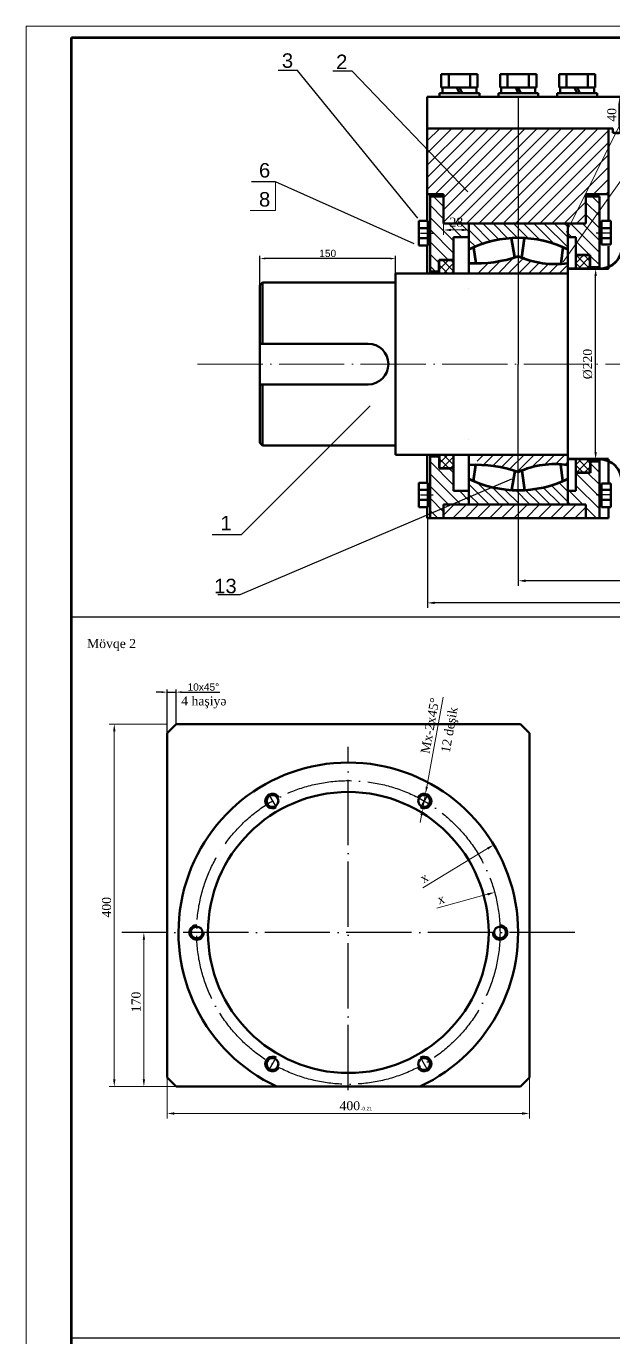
# Model space of a CAD drawing. Header units: millimetres. Extents: x -954 to 34898, y -2134 to 12006.
# Drawn here: x 13987 to 14635, y 1226 to 2672 of the extents above; entities that cross this region are included whole.
import ezdxf

# ---------------------------------------------------------------- set-up
doc = ezdxf.new("R2010")
doc.units = ezdxf.units.MM
doc.header["$LTSCALE"] = 3
doc.linetypes.add('ACAD_ISO04W100', pattern=[30, 24, -3, 0, -3])
for name, color, linetype, lineweight in [('êîíòóðíàÿ', 7, 'Continuous', 53), ('îñåâûå', 101, 'ACAD_ISO04W100', 20), ('ðàçìåðíûå', 220, 'Continuous', 25), ('òîíêàÿ', 7, 'Continuous', 25), ('òîíêèé', 7, 'Continuous', 20), ('контурная', 7, 'Continuous', 50), ('осевые', 1, 'ACAD_ISO04W100', 25), ('тонкая', 7, 'Continuous', 20)]:
    doc.layers.add(name, color=color, linetype=linetype, lineweight=lineweight)
doc.layers.add('осевая', color=4, linetype='Continuous')
doc.styles.add('s1v4', font='arial.ttf', dxfattribs={"height": 4})
doc.styles.add('s2.5v4', font='times.ttf', dxfattribs={"height": 10})
doc.styles.add('s4v4', font='arial.ttf', dxfattribs={"height": 16})
doc.styles.get("Standard").update_dxf_attribs({"font": 'arial.ttf'})
doc.dimstyles.new('s2.5v4', dxfattribs={"dimtxt": 10, "dimasz": 8, "dimexe": 5.5, "dimexo": 0.5, "dimgap": 3.5, "dimtad": 1, "dimdec": 0, "dimtxsty": 's2.5v4', "dimcen": 2.5, "dimclrd": 256, "dimclre": 1, "dimclrt": 256, "dimadec": 0, "dimazin": 0, "dimtfac": 1, "dimtdec": 0, "dimtmove": 0, "dimatfit": 3, "dimfxl": 1, "dimlwd": -1, "dimlwe": -1, "dimarcsym": 0})
doc.dimstyles.new('s2v4', dxfattribs={"dimtxt": 8, "dimasz": 6, "dimexe": 3, "dimexo": 0, "dimgap": 1.5, "dimtad": 1, "dimtxsty": 'Standard', "dimcen": 2.5, "dimadec": 0, "dimazin": 0, "dimtfac": 1, "dimtmove": 0, "dimatfit": 3, "dimfxl": 1, "dimarcsym": 0})
pattern_1 = [(45, (-4247.56, 774.392), (-6.735192, 6.735192), [])]
pattern_2 = [(135, (-4247.56, 774.392), (-5.61266, -5.61266), [])]

# ---------------------------------------------------------------- blocks, each defined once
blk = doc.blocks.new('*D164')
at = {"layer": 'Defpoints', "color": 0, "transparency": 16777216}
for p in [(14429.5, 2129.8), (15037.5, 2130.6), (14429.5, 2036.3)]:
    blk.add_point(p, dxfattribs=at)
at = {"layer": 'ðàçìåðíûå', "color": 1, "transparency": 16777216}
for p, q in [((14429.5, 2129.3), (14429.5, 2030.8)), ((15037.5, 2130.1), (15037.5, 2030.8))]:
    blk.add_line(p, q, dxfattribs=at)
at = {"layer": 'ðàçìåðíûå', "transparency": 16777216}
blk.add_line((15029.5, 2036.3), (14437.5, 2036.3), dxfattribs=at)
for points in [[(14437.5, 2037.6), (14437.5, 2035), (14429.5, 2036.3)], [(15029.5, 2037.6), (15029.5, 2035), (15037.5, 2036.3)]]:
    blk.add_solid(points, dxfattribs=at)
at = {"layer": 'ðàçìåðíûå', "transparency": 16777216, "insert": (14710.4, 2044.8), "char_height": 10, "attachment_point": 5, "style": 's2.5v4'}
blk.add_mtext('x', dxfattribs=at)
blk = doc.blocks.new('*D165')
at = {"layer": 'Defpoints', "color": 0, "transparency": 16777216}
for p in [(14142.2, 1512.6), (14542.2, 1512.6), (14142.2, 1473)]:
    blk.add_point(p, dxfattribs=at)
at = {"layer": 'тонкая', "color": 1, "transparency": 16777216}
for p, q in [((14142.2, 1512.1), (14142.2, 1467.5)), ((14542.2, 1512.1), (14542.2, 1467.5))]:
    blk.add_line(p, q, dxfattribs=at)
at = {"layer": 'тонкая', "transparency": 16777216}
blk.add_line((14534.2, 1473), (14150.2, 1473), dxfattribs=at)
for points in [[(14150.2, 1474.3), (14150.2, 1471.6), (14142.2, 1473)], [(14534.2, 1474.3), (14534.2, 1471.6), (14542.2, 1473)]]:
    blk.add_solid(points, dxfattribs=at)
at = {"layer": 'тонкая', "transparency": 16777216, "insert": (14343.9, 1481.5), "char_height": 10, "attachment_point": 5, "style": 's2.5v4'}
blk.add_mtext('400', dxfattribs=at)
blk = doc.blocks.new('*D185')
at = {"layer": 'Defpoints', "color": 0, "transparency": 16777216}
for p in [(14083.8, 1902.6), (14142.2, 1902.6), (14152.2, 1502.6)]:
    blk.add_point(p, dxfattribs=at)
at = {"layer": 'тонкая', "color": 1, "transparency": 16777216}
for p, q in [((14141.7, 1902.6), (14078.3, 1902.6)), ((14151.7, 1502.6), (14078.3, 1502.6))]:
    blk.add_line(p, q, dxfattribs=at)
at = {"layer": 'тонкая', "transparency": 16777216}
blk.add_line((14083.8, 1510.6), (14083.8, 1894.6), dxfattribs=at)
for points in [[(14082.5, 1894.6), (14085.2, 1894.6), (14083.8, 1902.6)], [(14082.5, 1510.6), (14085.2, 1510.6), (14083.8, 1502.6)]]:
    blk.add_solid(points, dxfattribs=at)
at = {"layer": 'тонкая', "transparency": 16777216, "insert": (14075.3, 1700.5), "char_height": 10, "attachment_point": 5, "rotation": 90, "style": 's2.5v4'}
blk.add_mtext('400', dxfattribs=at)
blk = doc.blocks.new('*D169')
at = {"layer": 'Defpoints', "color": 0, "transparency": 16777216}
for p in [(14116.5, 1672.7), (14133.9, 1672.7), (14133.9, 1502.6)]:
    blk.add_point(p, dxfattribs=at)
at = {"layer": 'тонкая', "color": 1, "transparency": 16777216}
for p, q in [((14133.4, 1672.7), (14111, 1672.7)), ((14133.4, 1502.6), (14111, 1502.6))]:
    blk.add_line(p, q, dxfattribs=at)
at = {"layer": 'тонкая', "transparency": 16777216}
blk.add_line((14116.5, 1510.6), (14116.5, 1664.7), dxfattribs=at)
for points in [[(14115.2, 1664.7), (14117.8, 1664.7), (14116.5, 1672.7)], [(14115.2, 1510.6), (14117.8, 1510.6), (14116.5, 1502.6)]]:
    blk.add_solid(points, dxfattribs=at)
at = {"layer": 'тонкая', "transparency": 16777216, "insert": (14107.9, 1596), "char_height": 10, "attachment_point": 5, "rotation": 90, "style": 's2.5v4'}
blk.add_mtext('170', dxfattribs=at)
blk = doc.blocks.new('*D176')
at = {"layer": 'Defpoints', "color": 0, "transparency": 16777216}
for p in [(14529.9, 2160.6), (14937, 2160.6), (14529.9, 2060.7)]:
    blk.add_point(p, dxfattribs=at)
at = {"layer": 'ðàçìåðíûå', "color": 1, "transparency": 16777216}
for p, q in [((14529.9, 2160.1), (14529.9, 2055.2)), ((14937, 2160.1), (14937, 2055.2))]:
    blk.add_line(p, q, dxfattribs=at)
at = {"layer": 'ðàçìåðíûå', "transparency": 16777216}
blk.add_line((14929, 2060.7), (14537.9, 2060.7), dxfattribs=at)
for points in [[(14537.9, 2062), (14537.9, 2059.3), (14529.9, 2060.7)], [(14929, 2062), (14929, 2059.3), (14937, 2060.7)]]:
    blk.add_solid(points, dxfattribs=at)
at = {"layer": 'ðàçìåðíûå', "transparency": 16777216, "insert": (14733.5, 2069.2), "char_height": 10, "attachment_point": 5, "style": 's2.5v4'}
blk.add_mtext('x', dxfattribs=at)
blk = doc.blocks.new('*D195')
at = {"layer": 'Defpoints', "color": 0, "transparency": 16777216}
for p in [(14427.4, 1825.6), (14424.5, 1809.9)]:
    blk.add_point(p, dxfattribs=at)
at = {"layer": 'тонкая', "transparency": 16777216}
for p, q in [((14447, 1932.1), (14428.9, 1833.5)), ((14424.5, 1809.9), (14427.4, 1825.6)), ((14423.1, 1802), (14421.7, 1794.1))]:
    blk.add_line(p, q, dxfattribs=at)
for points in [[(14427.6, 1833.7), (14430.2, 1833.2), (14427.4, 1825.6)], [(14421.8, 1802.2), (14424.4, 1801.8), (14424.5, 1809.9)]]:
    blk.add_solid(points, dxfattribs=at)
at = {"layer": 'тонкая', "transparency": 16777216, "insert": (14432.5, 1900.8), "char_height": 10, "attachment_point": 5, "rotation": 79.576, "style": 's2.5v4'}
blk.add_mtext('Mx-2x45%%D', dxfattribs=at)
blk = doc.blocks.new('*D196')
at = {"layer": 'Defpoints', "color": 0, "transparency": 16777216}
for p in [(14503.8, 1716.9), (14180.7, 1628.4)]:
    blk.add_point(p, dxfattribs=at)
at = {"layer": 'тонкая', "transparency": 16777216}
blk.add_line((14440.1, 1699.5), (14496.1, 1714.8), dxfattribs=at)
blk.add_solid([(14495.7, 1716.1), (14496.4, 1713.5), (14503.8, 1716.9)], dxfattribs=at)
at = {"layer": 'тонкая', "transparency": 16777216, "insert": (14444.6, 1709.5), "char_height": 10, "attachment_point": 5, "rotation": 15.317, "style": 's2.5v4'}
blk.add_mtext('x', dxfattribs=at)
blk = doc.blocks.new('*D197')
at = {"layer": 'Defpoints', "color": 0, "transparency": 16777216}
for p in [(14502.9, 1769.3), (14181.6, 1576)]:
    blk.add_point(p, dxfattribs=at)
at = {"layer": 'тонкая', "transparency": 16777216}
blk.add_line((14424.4, 1722.1), (14496, 1765.2), dxfattribs=at)
blk.add_solid([(14495.4, 1766.4), (14496.7, 1764.1), (14502.9, 1769.3)], dxfattribs=at)
at = {"layer": 'тонкая', "transparency": 16777216, "insert": (14426, 1733), "char_height": 10, "attachment_point": 5, "rotation": 31.0366, "style": 's2.5v4'}
blk.add_mtext('x', dxfattribs=at)
blk = doc.blocks.new('*D202')
at = {"layer": 'Defpoints', "color": 0, "transparency": 16777216}
for p in [(14614.3, 2404.8), (14615.3, 2404.8), (14614.3, 2194.8)]:
    blk.add_point(p, dxfattribs=at)
at = {"layer": 'ðàçìåðíûå', "color": 1, "transparency": 16777216}
for p, q in [((14614.8, 2404.8), (14620.8, 2404.8)), ((14614.8, 2194.8), (14620.8, 2194.8))]:
    blk.add_line(p, q, dxfattribs=at)
at = {"layer": 'ðàçìåðíûå', "transparency": 16777216}
blk.add_line((14615.3, 2202.8), (14615.3, 2396.8), dxfattribs=at)
for points in [[(14614, 2396.8), (14616.7, 2396.8), (14615.3, 2404.8)], [(14614, 2202.8), (14616.7, 2202.8), (14615.3, 2194.8)]]:
    blk.add_solid(points, dxfattribs=at)
at = {"layer": 'ðàçìåðíûå', "transparency": 16777216, "insert": (14606.6, 2299.8), "char_height": 10, "attachment_point": 5, "rotation": 90, "style": 's2.5v4'}
blk.add_mtext('%%C220', dxfattribs=at)
blk = doc.blocks.new('*D204')
at = {"layer": 'Defpoints', "color": 0, "transparency": 16777216}
for p in [(14447.5, 2454.8), (14447.5, 2447.7), (14475.5, 2454.8)]:
    blk.add_point(p, dxfattribs=at)
at = {"layer": 'тонкая', "color": 1, "transparency": 16777216}
for p, q in [((14447.5, 2454.3), (14447.5, 2442.2)), ((14475.5, 2454.3), (14475.5, 2442.2))]:
    blk.add_line(p, q, dxfattribs=at)
at = {"layer": 'тонкая', "transparency": 16777216}
blk.add_line((14467.5, 2447.7), (14455.5, 2447.7), dxfattribs=at)
for points in [[(14455.5, 2449), (14455.5, 2446.4), (14447.5, 2447.7)], [(14467.5, 2449), (14467.5, 2446.4), (14475.5, 2447.7)]]:
    blk.add_solid(points, dxfattribs=at)
at = {"layer": 'тонкая', "transparency": 16777216, "insert": (14461.5, 2456.3), "char_height": 10, "attachment_point": 5, "style": 's2.5v4'}
blk.add_mtext('28', dxfattribs=at)
blk = doc.blocks.new('*D220')
at = {"layer": 'Defpoints', "color": 0, "transparency": 16777216}
for p in [(14641.8, 2594.7), (14641.8, 2594.7), (14641.8, 2554.7)]:
    blk.add_point(p, dxfattribs=at)
at = {"layer": 'контурная', "color": 1, "transparency": 16777216}
for p, q in [((14641.3, 2594.7), (14636.3, 2594.7)), ((14641.3, 2554.7), (14636.3, 2554.7))]:
    blk.add_line(p, q, dxfattribs=at)
at = {"layer": 'контурная', "transparency": 16777216}
blk.add_line((14641.8, 2562.7), (14641.8, 2586.7), dxfattribs=at)
for points in [[(14640.5, 2586.7), (14643.2, 2586.7), (14641.8, 2594.7)], [(14640.5, 2562.7), (14643.2, 2562.7), (14641.8, 2554.7)]]:
    blk.add_solid(points, dxfattribs=at)
at = {"layer": 'контурная', "transparency": 16777216, "insert": (14633.2, 2574.7), "char_height": 10, "attachment_point": 5, "rotation": 90, "style": 's2.5v4'}
blk.add_mtext('40', dxfattribs=at)
blk = doc.blocks.new('*D221')
at = {"layer": 'Defpoints', "color": 0, "transparency": 16777216}
for p in [(14152.2, 1937.8), (14152.2, 1902.6), (14142.2, 1892.6)]:
    blk.add_point(p, dxfattribs=at)
at = {"layer": 'тонкая', "color": 0, "lineweight": -2, "transparency": 16777216}
for p, q in [((14142.2, 1892.6), (14142.2, 1940.8)), ((14152.2, 1902.6), (14152.2, 1940.8)), ((14136.2, 1937.8), (14130.2, 1937.8)), ((14142.2, 1937.8), (14152.2, 1937.8)), ((14158.2, 1937.8), (14200.2, 1937.8))]:
    blk.add_line(p, q, dxfattribs=at)
at = {"layer": 'тонкая', "color": 0, "transparency": 16777216}
for points in [[(14136.2, 1938.8), (14136.2, 1936.8), (14142.2, 1937.8)], [(14158.2, 1938.8), (14158.2, 1936.8), (14152.2, 1937.8)]]:
    blk.add_solid(points, dxfattribs=at)
at = {"layer": 'тонкая', "color": 0, "transparency": 16777216, "insert": (14182.2, 1943.4), "char_height": 8, "attachment_point": 5}
blk.add_mtext('10x45%%D', dxfattribs=at)
blk = doc.blocks.new('*D222')
at = {"layer": 'Defpoints', "color": 0, "transparency": 16777216}
for p in [(14244.5, 2416.2), (14394.5, 2399.8), (14244.5, 2386.8)]:
    blk.add_point(p, dxfattribs=at)
at = {"layer": 'тонкая', "color": 0, "lineweight": -2, "transparency": 16777216}
for p, q in [((14244.5, 2386.8), (14244.5, 2419.2)), ((14394.5, 2399.8), (14394.5, 2419.2)), ((14388.5, 2416.2), (14250.5, 2416.2))]:
    blk.add_line(p, q, dxfattribs=at)
at = {"layer": 'тонкая', "color": 0, "transparency": 16777216}
for points in [[(14250.5, 2417.2), (14250.5, 2415.2), (14244.5, 2416.2)], [(14388.5, 2417.2), (14388.5, 2415.2), (14394.5, 2416.2)]]:
    blk.add_solid(points, dxfattribs=at)
at = {"layer": 'тонкая', "color": 0, "transparency": 16777216, "insert": (14319.5, 2421.8), "char_height": 8, "attachment_point": 5}
blk.add_mtext('150', dxfattribs=at)

msp = doc.modelspace()

# ---------------------------------------------------------------- hatches: boundary and pattern name
at = {"linetype": 'ByBlock', "lineweight": -2}
h = msp.add_hatch(dxfattribs=at)
h.set_pattern_fill('ANSI31', color=0, scale=2, angle=90, style=0)
h.set_pattern_definition([(45, (15307.34, 1993.5917), (4.49013, -4.49013), [])])
h.paths.add_polyline_path([(14593.487, 2419.767), (14609.487, 2419.767), (14609.487, 2404.767), (14593.487, 2404.767)])
h = msp.add_hatch(dxfattribs=at)
h.set_pattern_fill('ANSI31', color=0, scale=2, style=0)
h.set_pattern_definition([(135, (15307.34, 1993.5917), (4.49013, 4.49013), [])])
h.paths.add_polyline_path([(14609.487, 2419.767), (14609.487, 2404.767), (14593.487, 2404.767), (14593.487, 2419.767)])
h = msp.add_hatch(dxfattribs=at)
h.set_pattern_fill('ANSI31', color=0, scale=2, angle=90, style=0)
h.set_pattern_definition([(135, (13744.65, 1993.5917), (-4.49013, -4.49013), [])])
h.paths.add_polyline_path([(14458.503, 2414.767), (14442.503, 2414.767), (14442.503, 2399.767), (14458.503, 2399.767)])
h = msp.add_hatch(dxfattribs=at)
h.set_pattern_fill('ANSI31', color=0, scale=2, style=0)
h.set_pattern_definition([(45, (13744.65, 1993.5917), (-4.49013, 4.49013), [])])
h.paths.add_polyline_path([(14442.503, 2414.767), (14442.503, 2399.767), (14458.503, 2399.767), (14458.503, 2414.767)])
h = msp.add_hatch(dxfattribs=at)
h.set_pattern_fill('ANSI31', color=0, scale=2, angle=90, style=0)
h.set_pattern_definition([(225, (13744.65, 2605.942), (-4.49013, 4.49013), [])])
h.paths.add_polyline_path([(14458.503, 2184.767), (14442.503, 2184.767), (14442.503, 2199.767), (14458.503, 2199.767)])
h = msp.add_hatch(dxfattribs=at)
h.set_pattern_fill('ANSI31', color=0, scale=2, style=0)
h.set_pattern_definition([(315, (13744.65, 2605.942), (-4.49013, -4.49013), [])])
h.paths.add_polyline_path([(14442.503, 2184.767), (14442.503, 2199.767), (14458.503, 2199.767), (14458.503, 2184.767)])
h = msp.add_hatch(dxfattribs=at)
h.set_pattern_fill('ANSI31', color=0, scale=2, angle=90, style=0)
h.set_pattern_definition([(315, (15307.34, 2605.942), (4.49013, 4.49013), [])])
h.paths.add_polyline_path([(14593.487, 2179.767), (14609.487, 2179.767), (14609.487, 2194.767), (14593.487, 2194.767)])
h = msp.add_hatch(dxfattribs=at)
h.set_pattern_fill('ANSI31', color=0, scale=2, style=0)
h.set_pattern_definition([(225, (15307.34, 2605.942), (4.49013, -4.49013), [])])
h.paths.add_polyline_path([(14609.487, 2179.767), (14609.487, 2194.767), (14593.487, 2194.767), (14593.487, 2179.767)])
at = {"layer": 'тонкая'}
h = msp.add_hatch(dxfattribs=at)
h.set_pattern_fill('ANSI31', color=256, scale=3, style=0)
h.set_pattern_definition(pattern_1)
h.paths.add_polyline_path([(14457.367, 2559.739), (14429.487, 2559.739), (14429.487, 2518.548), (14490.739, 2454.767), (14537.41, 2454.767), (14539.808, 2454.767)])
h.paths.add_polyline_path([(14447.503, 2454.767), (14475.487, 2454.767), (14490.739, 2454.767), (14429.487, 2518.548), (14429.487, 2487.245), (14447.503, 2487.245)], flags=17)
h.paths.add_polyline_path([(14503.692, 2559.739), (14457.367, 2559.739), (14539.808, 2454.767), (14567.875, 2454.767)])
h.paths.add_polyline_path([(14529.487, 2559.739), (14503.692, 2559.739), (14529.487, 2517.551)], flags=17)
h.paths.add_polyline_path([(14546.363, 2559.739), (14529.487, 2559.739), (14529.487, 2517.551), (14567.875, 2454.767), (14584.487, 2454.767), (14594.435, 2454.767)])
h.paths.add_polyline_path([(14546.363, 2559.739), (14594.435, 2454.767), (14604.487, 2454.767), (14604.487, 2487.245), (14629.487, 2487.245), (14629.487, 2559.739)])
h = msp.add_hatch(dxfattribs=at)
h.set_pattern_fill('ANSI31', color=256, scale=3, angle=90, style=0)
h.set_pattern_definition([(135, (-4247.56, 774.392), (-6.735192, -6.735192), [])])
h.paths.add_polyline_path([(14458.503, 2184.767), (14442.503, 2184.767), (14442.503, 2197.74), (14432.503, 2197.74), (14432.503, 2129.767), (14441.596, 2129.767), (14447.503, 2132.28), (14447.503, 2144.767), (14475.487, 2144.767), (14475.487, 2159.767), (14458.503, 2159.767)])
h.paths.add_polyline_path([(14458.503, 2439.767), (14475.487, 2439.767), (14475.487, 2454.767), (14447.503, 2454.767), (14447.503, 2484.745), (14432.503, 2484.745), (14432.503, 2401.794), (14442.503, 2401.794), (14442.503, 2414.767), (14458.503, 2414.767)])
h.paths.add_polyline_path([(14619.487, 2484.745), (14604.487, 2484.745), (14604.487, 2454.767), (14584.487, 2454.767), (14584.487, 2439.767), (14593.487, 2439.767), (14593.487, 2419.767), (14609.487, 2419.767), (14609.487, 2406.829), (14619.487, 2406.829)])
h.paths.add_polyline_path([(14619.487, 2192.705), (14609.487, 2192.705), (14609.487, 2179.767), (14593.487, 2179.767), (14593.487, 2159.767), (14584.487, 2159.767), (14584.487, 2144.767), (14604.487, 2144.767), (14604.487, 2129.767), (14619.487, 2129.767)])
h = msp.add_hatch(dxfattribs=at)
h.set_pattern_fill('ANSI31', color=256, scale=2.5, angle=90, style=0)
h.set_pattern_definition(pattern_2)
edge = h.paths.add_edge_path()
edge.add_line((14534.41, 2454.767), (14584.487, 2454.767))
edge.add_line((14584.487, 2454.767), (14584.487, 2426.288))
edge.add_arc((14527.676, 2308.627), 130.659, 424.227227, 447.045821)
edge.add_line((14534.41, 2439.112), (14534.41, 2454.767))
edge = h.paths.add_edge_path()
edge.add_line((14475.487, 2454.767), (14534.41, 2454.767))
edge.add_line((14534.41, 2454.767), (14534.41, 2439.112))
edge.add_arc((14531.576, 2310.349), 128.794, 448.739175, 475.816746)
edge.add_line((14475.487, 2426.288), (14475.487, 2454.767))
h = msp.add_hatch(dxfattribs=at)
h.set_pattern_fill('ANSI31', color=256, scale=2.5, style=0)
h.set_pattern_definition([(45, (-4247.56, 774.392), (-5.61266, 5.61266), [])])
h.paths.add_polyline_path([(14534.41, 2418.892, 0.16461182), (14584.487, 2411.265), (14584.487, 2399.767), (14534.41, 2399.767)])
h.paths.add_polyline_path([(14484.487, 2411.012, 0.0625841), (14534.41, 2418.83), (14534.41, 2399.767), (14484.487, 2399.767)])
h = msp.add_hatch(dxfattribs=at)
h.set_pattern_fill('ANSI31', color=256, scale=2.5, style=0)
h.set_pattern_definition([(225, (31706.67, 3845.46), (5.61266, -5.61266), [])])
h.paths.add_polyline_path([(14534.41, 2180.642, -0.16461182), (14584.487, 2188.268), (14584.487, 2199.767), (14534.41, 2199.767)])
h.paths.add_polyline_path([(14484.487, 2188.522, -0.0625841), (14534.41, 2180.704), (14534.41, 2199.767), (14484.487, 2199.767)])
h = msp.add_hatch(dxfattribs=at)
h.set_pattern_fill('ANSI31', color=256, scale=2.5, angle=90, style=0)
h.set_pattern_definition(pattern_2)
edge = h.paths.add_edge_path()
edge.add_line((14534.41, 2144.767), (14584.487, 2144.767))
edge.add_line((14584.487, 2144.767), (14584.487, 2173.245))
edge.add_arc((14527.676, 2290.907), 130.659, 272.954179, 295.772773, ccw=False)
edge.add_line((14534.41, 2160.422), (14534.41, 2144.767))
edge = h.paths.add_edge_path()
edge.add_line((14475.487, 2144.767), (14534.41, 2144.767))
edge.add_line((14534.41, 2144.767), (14534.41, 2160.422))
edge.add_arc((14531.576, 2289.185), 128.794, 244.183254, 271.260825, ccw=False)
edge.add_line((14475.487, 2173.245), (14475.487, 2144.767))
h = msp.add_hatch(dxfattribs=at)
h.set_pattern_fill('ANSI31', color=256, scale=3, style=0)
h.set_pattern_definition(pattern_1)
h.paths.add_polyline_path([(14604.487, 2129.767), (14604.487, 2144.767), (14584.487, 2144.767), (14487.487, 2144.767), (14476.858, 2144.767), (14447.503, 2132.28), (14447.503, 2129.767)])
h.paths.add_polyline_path([(14447.503, 2144.767), (14447.503, 2132.28), (14476.858, 2144.767), (14475.487, 2144.767)], flags=17)

# ---------------------------------------------------------------- linework, layer by layer
at = {"color": 0, "linetype": 'ByBlock', "lineweight": -2}
for points in [[(14419.142, 2460.721), (14286.164, 2623.593), (14264.773, 2623.593)], [(14474.067, 2489.812), (14346.36, 2622.79), (14324.969, 2622.79)], [(14415.102, 2432.509), (14261.985, 2500.85), (14235.247, 2500.85)], [(14366.261, 2253.808), (14223.94, 2111.487), (14191.85, 2111.487)], [(14522.538, 2172.707), (14222.592, 2045.112), (14198.124, 2045.112)]]:
    msp.add_lwpolyline(points, dxfattribs=at)
at = {"layer": 'êîíòóðíàÿ'}
for p, q in [((14036.558, 582.5), (14036.558, 2660)), ((14036.558, 2660), (15459.058, 2660)), ((14609.487, 2419.767), (14593.487, 2419.767)), ((14609.487, 2404.767), (14609.487, 2419.767)), ((14442.503, 2414.767), (14458.503, 2414.767)), ((14442.503, 2399.767), (14442.503, 2414.767)), ((14609.487, 2406.829), (14619.487, 2406.829)), ((14442.503, 2199.767), (14442.503, 2184.767)), ((14609.487, 2194.767), (14609.487, 2179.767)), ((14609.487, 2192.705), (14619.487, 2192.705)), ((14442.503, 2184.767), (14458.503, 2184.767)), ((14609.487, 2179.767), (14593.487, 2179.767))]:
    msp.add_line(p, q, dxfattribs=at)
for points in [[(14644.487, 2479.767), (14644.487, 2429.767, -0.41421356), (14619.487, 2404.767), (14584.487, 2404.767)], [(14644.487, 2119.267), (14644.487, 2169.767, 0.41421356), (14619.487, 2194.767), (14584.487, 2194.767)]]:
    msp.add_lwpolyline(points, format="xyb", dxfattribs=at)
for points in [[(14526.047, 2417.561), (14522.267, 2438.671)], [(14533.878, 2417.24), (14536.939, 2438.717)], [(14480.608, 2428.463), (14482.976, 2411.033)], [(14579.22, 2428.716), (14576.941, 2410.484)], [(14629.487, 2404.767), (14584.487, 2404.767)], [(14480.608, 2171.07), (14482.976, 2188.5)], [(14579.22, 2170.818), (14576.941, 2189.049)], [(14629.487, 2194.767), (14584.487, 2194.767)], [(14526.047, 2181.973), (14522.267, 2160.862)], [(14533.878, 2182.294), (14536.939, 2160.817)]]:
    msp.add_lwpolyline(points, dxfattribs=at)
for centre, radius, start, end in [((14529.987, 2314.952), 123.96, 63.917888, 116.082112), ((14483.608, 2552.221), 141.19, 266.702734, 289.1592), ((14570.467, 2509.847), 99.574, 245.986226, 278.093814), ((14483.608, 2047.312), 141.19, 70.8408, 93.297266), ((14570.467, 2089.686), 99.574, 81.906186, 114.013774), ((14529.987, 2284.581), 123.96, 243.917888, 296.082112)]:
    msp.add_arc(centre, radius, start, end, dxfattribs=at)
at = {"layer": 'îñåâûå'}
msp.add_line((14175.679, 2299.767), (15288.838, 2299.767), dxfattribs=at)
at = {"layer": 'òîíêàÿ'}
for p, q in [((14036.558, 2020.831), (15459.058, 2020.831)), ((14036.558, 1225.535), (15459.058, 1225.535))]:
    msp.add_line(p, q, dxfattribs=at)
at = {"layer": 'òîíêèé'}
for p, q in [((13986.558, 570), (13986.558, 2672.5)), ((13986.558, 2672.5), (15471.558, 2672.5))]:
    msp.add_line(p, q, dxfattribs=at)
at = {"layer": 'контурная'}
for p, q in [((14464.945, 2619.739), (14444.945, 2619.739)), ((14444.945, 2619.739), (14444.945, 2604.739)), ((14453.144, 2604.739), (14453.144, 2619.739)), ((14464.945, 2619.739), (14484.945, 2619.739)), ((14476.746, 2604.739), (14476.746, 2619.739)), ((14484.945, 2619.739), (14484.945, 2604.739)), ((14529.945, 2619.739), (14509.945, 2619.739)), ((14509.945, 2619.739), (14509.945, 2604.739)), ((14518.144, 2604.739), (14518.144, 2619.739)), ((14529.945, 2619.739), (14549.945, 2619.739)), ((14541.746, 2604.739), (14541.746, 2619.739)), ((14549.945, 2619.739), (14549.945, 2604.739)), ((14594.945, 2619.739), (14574.945, 2619.739)), ((14574.945, 2619.739), (14574.945, 2604.739)), ((14583.144, 2604.739), (14583.144, 2619.739)), ((14594.945, 2619.739), (14614.945, 2619.739)), ((14606.746, 2604.739), (14606.746, 2619.739)), ((14614.945, 2619.739), (14614.945, 2604.739)), ((14464.945, 2604.739), (14444.945, 2604.739)), ((14446.195, 2604.739), (14446.195, 2598.739)), ((14464.945, 2598.739), (14462.078, 2604.739)), ((14467.812, 2598.99), (14464.945, 2604.99)), ((14464.945, 2604.739), (14484.945, 2604.739)), ((14483.695, 2604.739), (14483.695, 2598.739)), ((14529.945, 2604.739), (14509.945, 2604.739)), ((14511.195, 2604.739), (14511.195, 2598.739)), ((14529.945, 2598.739), (14527.078, 2604.739)), ((14532.812, 2598.99), (14529.945, 2604.99)), ((14529.945, 2604.739), (14549.945, 2604.739)), ((14548.695, 2604.739), (14548.695, 2598.739)), ((14594.945, 2604.739), (14574.945, 2604.739)), ((14576.195, 2604.739), (14576.195, 2598.739)), ((14594.945, 2598.739), (14592.078, 2604.739)), ((14597.812, 2598.99), (14594.945, 2604.99)), ((14594.945, 2604.739), (14614.945, 2604.739)), ((14613.695, 2604.739), (14613.695, 2598.739)), ((15037.488, 2594.739), (14429.487, 2594.739)), ((14429.487, 2594.739), (14429.487, 2559.739)), ((14486.945, 2598.739), (14442.945, 2598.739)), ((14442.945, 2598.739), (14442.945, 2594.739)), ((14446.195, 2598.739), (14446.195, 2598.739)), ((14446.195, 2598.739), (14446.195, 2598.739)), ((14483.695, 2598.739), (14483.695, 2598.739)), ((14483.695, 2598.739), (14483.695, 2598.739)), ((14486.945, 2598.739), (14486.945, 2594.739)), ((14551.945, 2598.739), (14507.945, 2598.739)), ((14507.945, 2598.739), (14507.945, 2594.739)), ((14511.195, 2598.739), (14511.195, 2598.739)), ((14511.195, 2598.739), (14511.195, 2598.739)), ((14548.695, 2598.739), (14548.695, 2598.739)), ((14548.695, 2598.739), (14548.695, 2598.739)), ((14551.945, 2598.739), (14551.945, 2594.739)), ((14616.945, 2598.739), (14572.945, 2598.739)), ((14572.945, 2598.739), (14572.945, 2594.739)), ((14576.195, 2598.739), (14576.195, 2598.739)), ((14576.195, 2598.739), (14576.195, 2598.739)), ((14613.695, 2598.739), (14613.695, 2598.739)), ((14613.695, 2598.739), (14613.695, 2598.739)), ((14616.945, 2598.739), (14616.945, 2594.739)), ((14429.487, 2559.739), (14429.487, 2457.717)), ((14429.487, 2559.739), (14629.487, 2559.739)), ((14629.487, 2559.739), (14629.487, 2457.717)), ((14634.487, 2559.739), (14629.487, 2559.739)), ((14634.487, 2554.739), (14634.487, 2559.739)), ((14832.488, 2554.739), (14634.487, 2554.739)), ((14447.503, 2487.245), (14429.487, 2487.245)), ((14432.503, 2487.245), (14432.503, 2399.767)), ((14447.503, 2484.745), (14432.503, 2484.745)), ((14447.503, 2487.245), (14447.503, 2454.767)), ((14604.487, 2454.767), (14604.487, 2487.245)), ((14604.487, 2487.245), (14629.487, 2487.245)), ((14619.487, 2484.745), (14604.487, 2484.745)), ((14619.487, 2484.745), (14619.487, 2404.767)), ((14430.003, 2457.717), (14420.003, 2457.717)), ((14420.003, 2457.717), (14420.003, 2430.617)), ((14430.003, 2449.655), (14420.003, 2449.655)), ((14430.003, 2430.617), (14430.003, 2457.717)), ((14430.003, 2456.117), (14432.503, 2456.117)), ((14432.503, 2445.901), (14430.003, 2442.209)), ((14475.487, 2454.767), (14447.503, 2454.767)), ((14537.41, 2454.767), (14475.487, 2454.767)), ((14475.487, 2454.767), (14475.487, 2399.767)), ((14584.487, 2454.767), (14487.487, 2454.767)), ((14584.487, 2299.767), (14584.487, 2454.767)), ((14584.487, 2454.767), (14604.487, 2454.767)), ((14621.987, 2456.117), (14619.487, 2456.117)), ((14619.487, 2445.901), (14621.987, 2442.209)), ((14621.987, 2457.717), (14631.987, 2457.717)), ((14621.987, 2431.617), (14621.987, 2457.717)), ((14621.987, 2449.655), (14631.987, 2449.655)), ((14631.987, 2457.717), (14631.987, 2431.617)), ((14430.003, 2438.678), (14420.003, 2438.678)), ((14430.003, 2442.209), (14430.003, 2442.209)), ((14430.003, 2433.117), (14432.503, 2433.117)), ((14458.503, 2399.767), (14458.503, 2439.767)), ((14475.403, 2439.767), (14458.503, 2439.767)), ((14584.487, 2439.767), (14593.487, 2439.767)), ((14593.487, 2404.767), (14593.487, 2439.767)), ((14621.987, 2433.117), (14619.487, 2433.117)), ((14621.987, 2442.209), (14621.987, 2442.209)), ((14621.987, 2438.578), (14631.987, 2438.578)), ((14631.987, 2431.617), (14621.987, 2431.617)), ((14430.003, 2430.617), (14420.003, 2430.617)), ((14429.487, 2430.617), (14429.487, 2399.767)), ((14629.487, 2429.742), (14629.487, 2404.767)), ((14247.487, 2389.767), (14244.487, 2386.767)), ((14247.487, 2389.767), (14394.487, 2389.767)), ((14247.487, 2322.267), (14247.487, 2389.767)), ((14584.487, 2399.767), (14394.487, 2399.767)), ((14394.487, 2199.767), (14394.487, 2399.767)), ((14432.503, 2401.794), (14442.503, 2401.794)), ((14244.487, 2386.767), (14244.487, 2322.267)), ((14244.487, 2322.267), (14363.987, 2322.267)), ((14244.487, 2212.767), (14244.487, 2322.267)), ((14584.487, 2299.767), (14584.487, 2144.767)), ((14244.487, 2277.267), (14363.987, 2277.267)), ((14247.487, 2209.767), (14247.487, 2277.267)), ((14247.487, 2209.767), (14244.487, 2212.767)), ((14247.487, 2209.767), (14394.487, 2209.767)), ((14584.487, 2199.767), (14394.487, 2199.767)), ((14429.487, 2168.917), (14429.487, 2199.767)), ((14432.503, 2129.767), (14432.503, 2199.767)), ((14458.503, 2199.767), (14458.503, 2159.767)), ((14475.487, 2144.767), (14475.487, 2199.767)), ((14432.503, 2197.74), (14442.503, 2197.74)), ((14593.487, 2194.767), (14593.487, 2159.767)), ((14619.487, 2129.767), (14619.487, 2194.767)), ((14629.487, 2167.917), (14629.487, 2194.767)), ((14420.003, 2141.817), (14420.003, 2168.917)), ((14430.003, 2168.917), (14420.003, 2168.917)), ((14430.003, 2160.855), (14420.003, 2160.855)), ((14430.003, 2168.917), (14430.003, 2141.817)), ((14430.003, 2166.417), (14432.503, 2166.417)), ((14432.503, 2153.633), (14430.003, 2157.325)), ((14430.003, 2157.325), (14430.003, 2157.325)), ((14475.403, 2159.767), (14458.503, 2159.767)), ((14584.487, 2159.767), (14593.487, 2159.767)), ((14621.987, 2166.417), (14619.487, 2166.417)), ((14619.487, 2153.633), (14621.987, 2157.325)), ((14631.987, 2167.917), (14621.987, 2167.917)), ((14621.987, 2167.917), (14621.987, 2141.817)), ((14621.987, 2160.955), (14631.987, 2160.955)), ((14621.987, 2157.325), (14621.987, 2157.325)), ((14631.987, 2141.817), (14631.987, 2167.917)), ((14430.003, 2149.878), (14420.003, 2149.878)), ((14430.003, 2141.817), (14420.003, 2141.817)), ((14429.487, 2129.767), (14429.487, 2141.817)), ((14430.003, 2143.417), (14432.503, 2143.417)), ((14475.487, 2144.767), (14447.503, 2144.767)), ((14447.503, 2129.767), (14447.503, 2144.767)), ((14537.41, 2144.767), (14475.487, 2144.767)), ((14584.487, 2144.767), (14487.487, 2144.767)), ((14584.487, 2144.767), (14604.487, 2144.767)), ((14604.487, 2144.767), (14604.487, 2129.767)), ((14621.987, 2143.417), (14619.487, 2143.417)), ((14621.987, 2149.878), (14631.987, 2149.878)), ((14621.987, 2141.817), (14631.987, 2141.817)), ((14629.487, 2129.767), (14629.487, 2141.817)), ((14429.487, 2129.767), (14629.487, 2129.767)), ((14142.243, 1892.647), (14152.243, 1902.647)), ((14152.243, 1902.647), (14532.243, 1902.647)), ((14532.243, 1902.647), (14542.243, 1892.647)), ((14142.243, 1892.647), (14142.243, 1512.647)), ((14542.243, 1512.647), (14542.243, 1892.647)), ((14142.243, 1512.647), (14152.243, 1502.647)), ((14532.243, 1502.647), (14542.243, 1512.647)), ((14152.243, 1502.647), (14359.913, 1502.647)), ((14359.913, 1502.647), (14532.243, 1502.647))]:
    msp.add_line(p, q, dxfattribs=at)
for centre, radius in [((14342.243, 1672.675), 155), ((14258.493, 1817.734), 6.5), ((14425.993, 1817.734), 6.5), ((14174.743, 1672.675), 6.5), ((14509.743, 1672.675), 6.5), ((14258.493, 1527.616), 6.5), ((14425.993, 1527.616), 6.5)]:
    msp.add_circle(centre, radius, dxfattribs=at)
for centre, radius, start, end in [((14363.987, 2299.767), 22.5, 270, 90), ((14342.243, 1672.675), 187.5, 294.931434, 245.068566), ((14258.493, 1817.734), 8, 28.631612, 300), ((14425.993, 1817.734), 8, 240, 151.368388), ((14174.743, 1672.675), 8, 88.631612, 0), ((14509.743, 1672.675), 8, 180, 91.368388), ((14258.493, 1527.616), 8, 60, 331.368388), ((14425.993, 1527.616), 8, 208.631612, 120)]:
    msp.add_arc(centre, radius, start, end, dxfattribs=at)
at = {"layer": 'осевая'}
for p in [(14529.945, 2594.739), (14529.945, 2159.767)]:
    msp.add_line(p, (14529.945, 2299.767), dxfattribs=at)
at = {"layer": 'осевые'}
for p, q in [((14422.003, 2444.167), (14436.053, 2444.167)), ((14631.987, 2444.167), (14615.938, 2444.167)), ((14422.003, 2155.367), (14436.053, 2155.367)), ((14631.987, 2155.367), (14615.938, 2155.367)), ((14342.243, 1498.76), (14342.243, 1877.647)), ((14255.243, 1823.363), (14262.493, 1810.806)), ((14429.243, 1823.363), (14421.993, 1810.806)), ((14592.243, 1672.675), (14092.243, 1672.675)), ((14255.243, 1521.986), (14262.493, 1534.544)), ((14429.243, 1521.986), (14421.993, 1534.544))]:
    msp.add_line(p, q, dxfattribs=at)
msp.add_circle((14342.243, 1672.675), 167.5, dxfattribs=at)
at = {"layer": 'тонкая'}
for p, q in [((14432.503, 2435.117), (14432.503, 2453.117)), ((14619.487, 2435.117), (14619.487, 2453.117)), ((14475.487, 2382.819), (14475.487, 2382.819)), ((14475.487, 2216.715), (14475.487, 2216.715)), ((14432.503, 2164.417), (14432.503, 2146.417)), ((14619.487, 2164.417), (14619.487, 2146.417))]:
    msp.add_line(p, q, dxfattribs=at)
for points in [[(14579.633, 2412.646), (14741.26, 2639.916), (14770.58, 2639.916)], [(14583.277, 2445.164), (14679.872, 2639.916), (14709.191, 2639.916)], [(14261.985, 2500.85), (14261.985, 2469.073), (14233.833, 2469.073)]]:
    msp.add_lwpolyline(points, dxfattribs=at)

# ---------------------------------------------------------------- texts
at = {"color": 0, "linetype": 'ByBlock', "lineweight": -2, "style": 's4v4'}
for s, p in [('3', (14268.878, 2626.58)), ('2', (14328.75, 2625.167)), ('6', (14243.606, 2505.553)), ('8', (14243.606, 2473.559)), ('13', (14194.12, 2046.892))]:
    msp.add_text(s, height=16, dxfattribs=at).set_placement(p)
at = {"style": 's4v4'}
msp.add_text('1', height=16, dxfattribs=at).set_placement((14201.04, 2116.301))
at = {"layer": 'ðàçìåðíûå', "style": 's1v4'}
msp.add_text('-0.21', height=4, dxfattribs=at).set_placement((14355.815, 1476.296))
at = {"layer": 'тонкая', "style": 's2.5v4'}
for s, p in [('Mövqe 2', (14053.754, 1986.445)), ('4 haşiyə', (14157.738, 1923.13))]:
    msp.add_text(s, height=10, dxfattribs=at).set_placement(p)
msp.add_text('12 deşik', height=10, rotation=80, dxfattribs=at).set_placement((14454.196, 1870.348))

# ---------------------------------------------------------------- dimensions: what is measured, and where the dimension line sits
at = {"layer": 'ðàçìåðíûå'}
dim = msp.add_linear_dim(base=(14615.342, 2404.767), p1=(14614.29, 2194.767), p2=(14614.29, 2404.767), angle=90, text='%%C220', dimstyle='s2.5v4', dxfattribs=at)
dim.commit()
dim.dimension.update_dxf_attribs({"geometry": '*D202', "text_midpoint": (14606.626, 2299.767)})
dim = msp.add_linear_dim(base=(14529.945, 2060.662), p1=(14937.029, 2160.622), p2=(14529.945, 2160.622), text='x', dimstyle='s2.5v4', dxfattribs=at)
dim.commit()
dim.dimension.update_dxf_attribs({"geometry": '*D176', "text_midpoint": (14733.487, 2069.162)})
dim = msp.add_linear_dim(base=(14429.487, 2036.304), p1=(15037.488, 2130.63), p2=(14429.487, 2129.767), text='x', dimstyle='s2.5v4', dxfattribs=at)
dim.commit()
dim.dimension.update_dxf_attribs({"geometry": '*D164', "text_midpoint": (14710.436, 2036.304), "dimtype": 160})
at = {"layer": 'контурная'}
dim = msp.add_linear_dim(base=(14641.823, 2594.739), p1=(14641.823, 2554.739), p2=(14641.823, 2594.739), angle=90, dimstyle='s2.5v4', dxfattribs=at)
dim.commit()
dim.dimension.update_dxf_attribs({"geometry": '*D220', "text_midpoint": (14633.237, 2574.739)})
at = {"layer": 'тонкая'}
for base, p1, p2, dimstyle, picture, middle in [((14447.503, 2447.704), (14475.487, 2454.767), (14447.503, 2454.767), 's2.5v4', '*D204', (14461.495, 2456.291)), ((14244.487, 2416.172), (14394.487, 2399.767), (14244.487, 2386.767), 's2v4', '*D222', (14319.487, 2421.756))]:
    dim = msp.add_linear_dim(base=base, p1=p1, p2=p2, dimstyle=dimstyle, dxfattribs=at)
    dim.commit()
    dim.dimension.update_dxf_attribs({"geometry": picture, "text_midpoint": middle})
dim = msp.add_linear_dim(base=(14152.243, 1937.804), p1=(14142.243, 1892.647), p2=(14152.243, 1902.647), text='10x45%%D', dimstyle='s2v4', dxfattribs=at)
dim.commit()
dim.dimension.update_dxf_attribs({"geometry": '*D221', "text_midpoint": (14182.224, 1943.389)})
for p1, p2, text, picture, middle in [((14424.546, 1809.866), (14427.441, 1825.602), 'Mx-2x45%%D', '*D195', (14440.99, 1899.254)), ((14181.586, 1576.003), (14502.9, 1769.347), 'x', '*D197', (14430.377, 1725.707)), ((14180.693, 1628.428), (14503.794, 1716.922), 'x', '*D196', (14446.838, 1701.322))]:
    dim = msp.add_diameter_dim_2p(p1=p1, p2=p2, text=text, dimstyle='s2.5v4', dxfattribs=at)
    dim.commit()
    dim.dimension.update_dxf_attribs({"geometry": picture, "text_midpoint": middle, "dimtype": 163})
for base, p1, p2, picture, middle in [((14083.849, 1902.647), (14152.243, 1502.647), (14142.243, 1902.647), '*D185', (14083.849, 1700.459)), ((14116.514, 1672.675), (14133.861, 1502.647), (14133.861, 1672.675), '*D169', (14116.514, 1595.991))]:
    dim = msp.add_linear_dim(base=base, p1=p1, p2=p2, angle=90, dimstyle='s2.5v4', dxfattribs=at)
    dim.commit()
    dim.dimension.update_dxf_attribs({"geometry": picture, "text_midpoint": middle, "dimtype": 160})
dim = msp.add_linear_dim(base=(14142.243, 1472.962), p1=(14542.243, 1512.647), p2=(14142.243, 1512.647), dimstyle='s2.5v4', dxfattribs=at)
dim.commit()
dim.dimension.update_dxf_attribs({"geometry": '*D165', "text_midpoint": (14343.901, 1472.962), "dimtype": 160})

doc.saveas('drawing.dxf')
